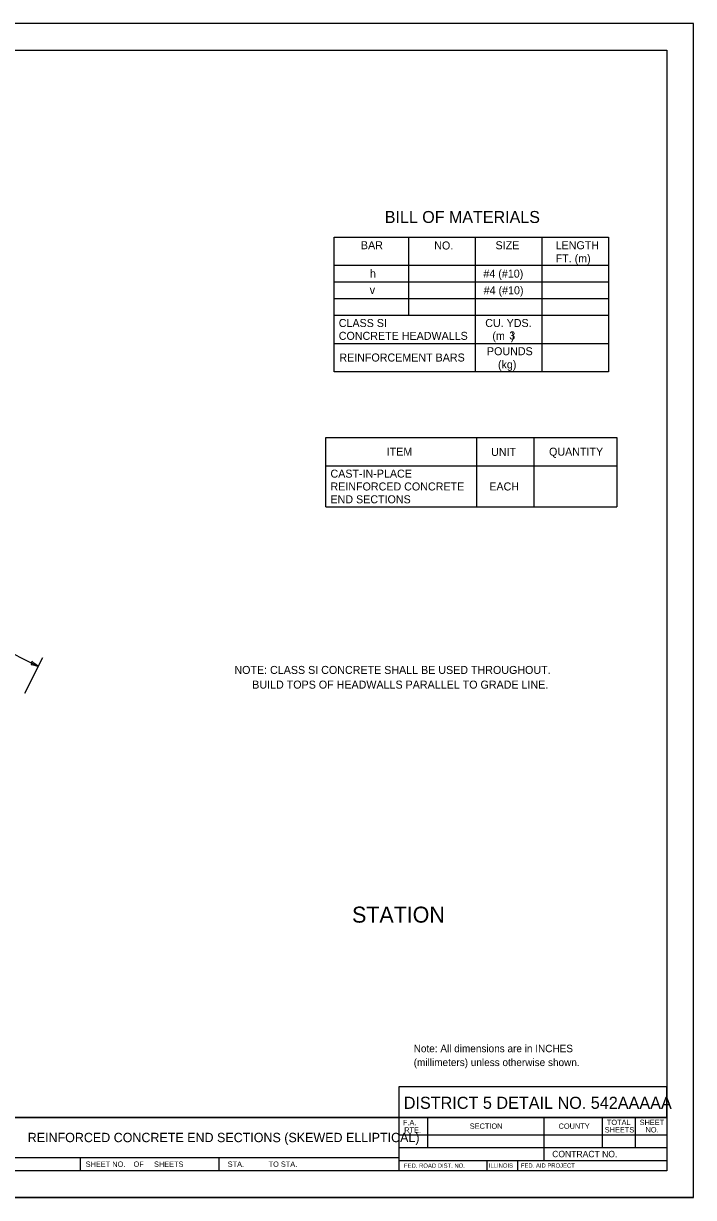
# Model space of a CAD drawing. Extents: x 99661 to 101178, y 100444 to 100900.
# Drawn here: x 100926.9 to 101178.2, y 100459.5 to 100899.5 of the extents above; entities that cross this region are included whole.
import ezdxf

# ---------------------------------------------------------------- set-up
doc = ezdxf.new("R2010")
doc.units = 0
for name, color, linetype in [('Level 55', 7, 'Continuous'), ('Sheets_50 Reference Boundary', 7, 'Continuous'), ('Sheets_General Details', 7, 'Continuous'), ('Sheets_Printer Plotting Border', 7, 'Continuous')]:
    doc.layers.add(name, color=color, linetype=linetype)

msp = doc.modelspace()

# ---------------------------------------------------------------- linework, layer by layer
at = {"layer": 'Level 55'}
for p, q in [((101071.33, 100819.5), (101071.33, 100790.17)), ((101096.33, 100819.5), (101096.33, 100769.02)), ((101121.33, 100819.5), (101121.33, 100769.02)), ((101043.38, 100808.93), (101146.33, 100808.93)), ((101043.38, 100802.67), (101146.33, 100802.67)), ((101043.38, 100796.42), (101146.33, 100796.42)), ((101043.38, 100790.17), (101146.33, 100790.17)), ((101043.38, 100779.6), (101146.33, 100779.6)), ((101096.73, 100744.3), (101096.73, 100718.34)), ((101118.22, 100744.3), (101118.22, 100718.34)), ((101040.27, 100733.72), (101149.44, 100733.72)), ((101040.27, 100733.72), (101143.22, 100733.72)), ((101040.27, 100718.34), (101149.44, 100718.34)), ((100899.98, 100674.82), (100932.48, 100658.57)), ((100927.45, 100648.52), (100934.13, 100661.87))]:
    msp.add_line(p, q, dxfattribs=at)
for points in [[(101043.38, 100819.5), (101146.33, 100819.5)], [(101043.38, 100769.02), (101043.38, 100819.5)], [(101146.33, 100819.5), (101146.33, 100769.02)], [(101146.33, 100769.02), (101043.38, 100769.02)], [(101040.27, 100744.3), (101149.44, 100744.3)], [(101040.27, 100718.34), (101040.27, 100744.3)], [(101149.44, 100744.3), (101149.44, 100718.34)]]:
    msp.add_lwpolyline(points, dxfattribs=at)
msp.add_lwpolyline([(100929.98, 100660.55), (100929.94, 100659.9), (100929.77, 100659.34), (100930.96, 100659.03), (100932.48, 100658.57), (100931.13, 100659.59)], close=True, dxfattribs=at)
at = {"layer": 'Sheets_50 Reference Boundary'}
msp.add_lwpolyline([(100538.17, 100889.52), (101168.17, 100889.52), (101168.17, 100489.52), (100538.17, 100489.52)], close=True, dxfattribs=at)
at = {"layer": 'Sheets_General Details'}
for p, q in [((101178.17, 100899.52), (100498.17, 100899.52)), ((101178.17, 100459.52), (101178.17, 100899.52)), ((100538.17, 100489.52), (101168.17, 100489.52)), ((101067.66, 100489.52), (101067.66, 100469.52)), ((101078.46, 100489.52), (101078.46, 100478.22)), ((101122.06, 100489.52), (101122.06, 100473.42)), ((101143.9, 100489.52), (101143.9, 100478.22)), ((101156.32, 100489.52), (101156.32, 100478.22)), ((101067.66, 100483.02), (101168.17, 100483.02)), ((100913.66, 100474.52), (101067.66, 100474.52)), ((100948.17, 100474.52), (100948.17, 100469.52)), ((101000.17, 100474.52), (101000.17, 100469.52)), ((101067.66, 100478.22), (101168.17, 100478.22)), ((101067.66, 100473.42), (101168.17, 100473.42)), ((101100.6, 100473.42), (101100.6, 100469.52)), ((101112.2, 100473.42), (101112.2, 100469.52)), ((101178.17, 100459.52), (100498.17, 100459.52))]:
    msp.add_line(p, q, dxfattribs=at)
for points in [[(100538.17, 100889.52), (101168.17, 100889.52), (101168.17, 100469.52), (100538.17, 100469.52)], [(101067.66, 100489.52), (101168.17, 100489.52), (101168.17, 100501.01), (101067.66, 100501.01)]]:
    msp.add_lwpolyline(points, close=True, dxfattribs=at)
at = {"layer": 'Sheets_Printer Plotting Border'}
msp.add_lwpolyline([(100498.17, 100459.52), (101178.17, 100459.52), (101178.17, 100899.52), (100498.17, 100899.52)], close=True, dxfattribs=at)

# ---------------------------------------------------------------- texts
at = {"layer": 'Level 55'}
for s, height, p in [('BILL OF MATERIALS', 4.5, (101062.38, 100824.75)), ('BAR', 3, (101053.44, 100814.91)), ('NO.', 3, (101080.93, 100814.82)), ('SIZE', 3, (101103.92, 100814.91)), ('LENGTH', 3, (101126.46, 100814.91)), ('FT. (m)', 3, (101126.46, 100809.98)), ('h', 3, (101056.82, 100804.32)), ('#4 (#10)', 3, (101099.38, 100804.28)), ('v', 3, (101056.73, 100798.16)), ('#4 (#10)', 3, (101099.47, 100798.02)), ('CLASS SI', 3, (101045.13, 100785.77)), ('CU. YDS.', 3, (101100.06, 100785.77)), ('CONCRETE HEADWALLS', 3, (101045.13, 100780.96)), ('(m  )', 3, (101102.73, 100780.96)), ('3', 3, (101109.08, 100781.1)), ('POUNDS', 3, (101100.7, 100775.19)), ('REINFORCEMENT BARS', 3, (101045.34, 100772.84)), ('(kg)', 3, (101104.84, 100770.23)), ('ITEM', 3, (101063.11, 100737.54)), ('UNIT', 3, (101102.26, 100737.45)), ('QUANTITY', 3, (101123.99, 100737.54)), ('CAST-IN-PLACE', 3, (101042.02, 100729.32)), ('REINFORCED CONCRETE', 3, (101042.02, 100724.51)), ('EACH', 3, (101101.58, 100724.51)), ('END SECTIONS', 3, (101042.02, 100719.7)), ('NOTE: CLASS SI CONCRETE SHALL BE USED THROUGHOUT.', 3, (101005.99, 100655.75)), ('      BUILD TOPS OF HEADWALLS PARALLEL TO GRADE LINE.', 3, (101005.99, 100650.25)), ('STATION          ', 6, (101050.12, 100562.54))]:
    msp.add_text(s, height=height, dxfattribs=at).set_placement(p)
at = {"layer": 'Sheets_General Details'}
for s, height, p in [('Note: All dimensions are in INCHES', 2.8003, (101073.23, 100513.98)), ('(millimeters) unless otherwise shown.', 2.8003, (101073.23, 100508.78)), ('DISTRICT 5 DETAIL NO. 542AAAAA   ', 4.5381, (101069.51, 100492.76)), ('F.A.', 2, (101069.2, 100486.62)), ('SECTION', 2, (101094.26, 100485.27)), ('COUNTY', 2, (101127.55, 100485.27)), ('TOTAL', 2, (101145.67, 100486.69)), ('SHEET', 2, (101157.96, 100486.69)), ('REINFORCED CONCRETE END SECTIONS (SKEWED ELLIPTICAL)', 3.5, (100928.48, 100480.27)), ('RTE.', 2, (101069.67, 100483.82)), ('SHEETS', 2, (101144.88, 100483.9)), ('NO.', 2, (101160.17, 100483.9)), ('CONTRACT NO.      ', 2.4, (101125.17, 100474.62)), ('SHEET NO.    OF     SHEETS', 2, (100950.21, 100471.02)), ('STA.            TO STA.            ', 2, (101003.47, 100471.02)), ('FED. ROAD DIST. NO.  ', 1.6, (101069.59, 100470.67)), ('ILLINOIS', 1.6, (101101.39, 100470.71)), ('FED. AID PROJECT', 1.6, (101113.42, 100470.71))]:
    msp.add_text(s, height=height, dxfattribs=at).set_placement(p)

doc.saveas('drawing.dxf')
